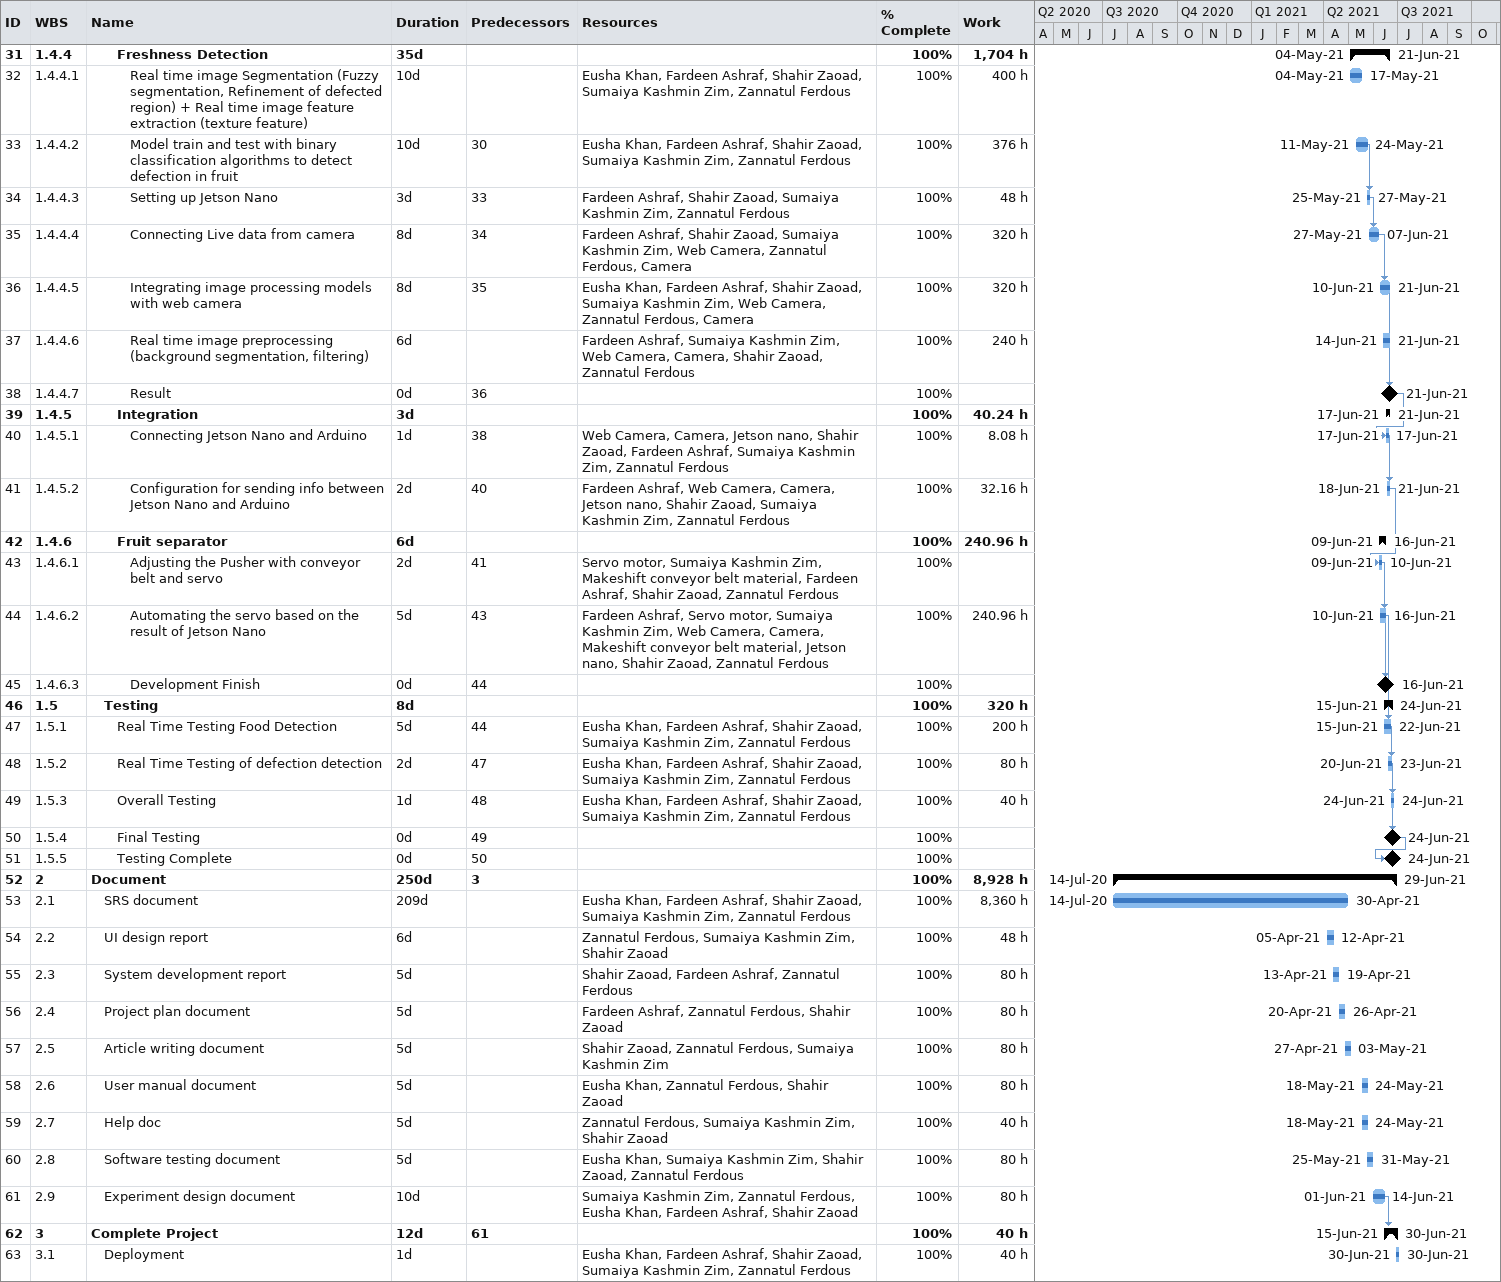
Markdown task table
| ID | WBS | Task | Duration | Start | Finish | Predecessors | Resources | % complete | Work (h) |
|---|---|---|---|---|---|---|---|---|---|
| 31 | 1.4.4 | **Freshness Detection** | 35d | 2021-05-04 | 2021-06-21 |  |  | 100 | 1704 |
| 32 | 1.4.4.1 | Real time image Segmentation (Fuzzy segmentation, Refinement of defected region) + Real time image feature extraction (texture feature) | 10d | 2021-05-04 | 2021-05-17 |  | Eusha Khan, Fardeen Ashraf, Shahir Zaoad, Sumaiya Kashmin Zim, Zannatul Ferdous | 100 | 400 |
| 33 | 1.4.4.2 | Model train and test with binary classification algorithms to detect defection in fruit | 10d | 2021-05-11 | 2021-05-24 | 30 | Eusha Khan, Fardeen Ashraf, Shahir Zaoad, Sumaiya Kashmin Zim, Zannatul Ferdous | 100 | 376 |
| 34 | 1.4.4.3 | Setting up Jetson Nano | 3d | 2021-05-25 | 2021-05-27 | 33 | Fardeen Ashraf, Shahir Zaoad, Sumaiya Kashmin Zim, Zannatul Ferdous | 100 | 48 |
| 35 | 1.4.4.4 | Connecting Live data from camera | 8d | 2021-05-27 | 2021-06-07 | 34 | Fardeen Ashraf, Shahir Zaoad, Sumaiya Kashmin Zim, Web Camera, Zannatul Ferdous, Camera | 100 | 320 |
| 36 | 1.4.4.5 | Integrating image processing models with web camera | 8d | 2021-06-10 | 2021-06-21 | 35 | Eusha Khan, Fardeen Ashraf, Shahir Zaoad, Sumaiya Kashmin Zim, Web Camera, Zannatul Ferdous, Camera | 100 | 320 |
| 37 | 1.4.4.6 | Real time image preprocessing (background segmentation, filtering) | 6d | 2021-06-14 | 2021-06-21 |  | Fardeen Ashraf, Sumaiya Kashmin Zim, Web Camera, Camera, Shahir Zaoad, Zannatul Ferdous | 100 | 240 |
| 38 | 1.4.4.7 | Result | 0d | 2021-06-21 | 2021-06-21 | 36 |  | 100 |  |
| 39 | 1.4.5 | **Integration** | 3d | 2021-06-17 | 2021-06-21 |  |  | 100 | 40.24 |
| 40 | 1.4.5.1 | Connecting Jetson Nano and Arduino | 1d | 2021-06-17 | 2021-06-17 | 38 | Web Camera, Camera, Jetson nano, Shahir Zaoad, Fardeen Ashraf, Sumaiya Kashmin Zim, Zannatul Ferdous | 100 | 8.08 |
| 41 | 1.4.5.2 | Configuration for sending info between Jetson Nano and Arduino | 2d | 2021-06-18 | 2021-06-21 | 40 | Fardeen Ashraf, Web Camera, Camera, Jetson nano, Shahir Zaoad, Sumaiya Kashmin Zim, Zannatul Ferdous | 100 | 32.16 |
| 42 | 1.4.6 | **Fruit separator** | 6d | 2021-06-09 | 2021-06-16 |  |  | 100 | 240.96 |
| 43 | 1.4.6.1 | Adjusting the Pusher with conveyor belt and servo | 2d | 2021-06-09 | 2021-06-10 | 41 | Servo motor, Sumaiya Kashmin Zim, Makeshift conveyor belt material, Fardeen Ashraf, Shahir Zaoad, Zannatul Ferdous | 100 |  |
| 44 | 1.4.6.2 | Automating the servo based on the result of Jetson Nano | 5d | 2021-06-10 | 2021-06-16 | 43 | Fardeen Ashraf, Servo motor, Sumaiya Kashmin Zim, Web Camera, Camera, Makeshift conveyor belt material, Jetson nano, Shahir Zaoad, Zannatul Ferdous | 100 | 240.96 |
| 45 | 1.4.6.3 | Development Finish | 0d | 2021-06-16 | 2021-06-16 | 44 |  | 100 |  |
| 46 | 1.5 | **Testing** | 8d | 2021-06-15 | 2021-06-24 |  |  | 100 | 320 |
| 47 | 1.5.1 | Real Time Testing Food Detection | 5d | 2021-06-15 | 2021-06-22 | 44 | Eusha Khan, Fardeen Ashraf, Shahir Zaoad, Sumaiya Kashmin Zim, Zannatul Ferdous | 100 | 200 |
| 48 | 1.5.2 | Real Time Testing of defection detection | 2d | 2021-06-20 | 2021-06-23 | 47 | Eusha Khan, Fardeen Ashraf, Shahir Zaoad, Sumaiya Kashmin Zim, Zannatul Ferdous | 100 | 80 |
| 49 | 1.5.3 | Overall Testing | 1d | 2021-06-24 | 2021-06-24 | 48 | Eusha Khan, Fardeen Ashraf, Shahir Zaoad, Sumaiya Kashmin Zim, Zannatul Ferdous | 100 | 40 |
| 50 | 1.5.4 | Final Testing | 0d | 2021-06-24 | 2021-06-24 | 49 |  | 100 |  |
| 51 | 1.5.5 | Testing Complete | 0d | 2021-06-24 | 2021-06-24 | 50 |  | 100 |  |
| 52 | 2 | **Document** | 250d | 2020-07-14 | 2021-06-29 | 3 |  | 100 | 8928 |
| 53 | 2.1 | SRS document | 209d | 2020-07-14 | 2021-04-30 |  | Eusha Khan, Fardeen Ashraf, Shahir Zaoad, Sumaiya Kashmin Zim, Zannatul Ferdous | 100 | 8360 |
| 54 | 2.2 | UI design report | 6d | 2021-04-05 | 2021-04-12 |  | Zannatul Ferdous, Sumaiya Kashmin Zim, Shahir Zaoad | 100 | 48 |
| 55 | 2.3 | System development report | 5d | 2021-04-13 | 2021-04-19 |  | Shahir Zaoad, Fardeen Ashraf, Zannatul Ferdous | 100 | 80 |
| 56 | 2.4 | Project plan document | 5d | 2021-04-20 | 2021-04-26 |  | Fardeen Ashraf, Zannatul Ferdous, Shahir Zaoad | 100 | 80 |
| 57 | 2.5 | Article writing document | 5d | 2021-04-27 | 2021-05-03 |  | Shahir Zaoad, Zannatul Ferdous, Sumaiya Kashmin Zim | 100 | 80 |
| 58 | 2.6 | User manual document | 5d | 2021-05-18 | 2021-05-24 |  | Eusha Khan, Zannatul Ferdous, Shahir Zaoad | 100 | 80 |
| 59 | 2.7 | Help doc | 5d | 2021-05-18 | 2021-05-24 |  | Zannatul Ferdous, Sumaiya Kashmin Zim, Shahir Zaoad | 100 | 40 |
| 60 | 2.8 | Software testing document | 5d | 2021-05-25 | 2021-05-31 |  | Eusha Khan, Sumaiya Kashmin Zim, Shahir Zaoad, Zannatul Ferdous | 100 | 80 |
| 61 | 2.9 | Experiment design document | 10d | 2021-06-01 | 2021-06-14 |  | Sumaiya Kashmin Zim, Zannatul Ferdous, Eusha Khan, Fardeen Ashraf, Shahir Zaoad | 100 | 80 |
| 62 | 3 | **Complete Project** | 12d | 2021-06-15 | 2021-06-30 | 61 |  | 100 | 40 |
| 63 | 3.1 | Deployment | 1d | 2021-06-30 | 2021-06-30 |  | Eusha Khan, Fardeen Ashraf, Shahir Zaoad, Sumaiya Kashmin Zim, Zannatul Ferdous | 100 | 40 |
